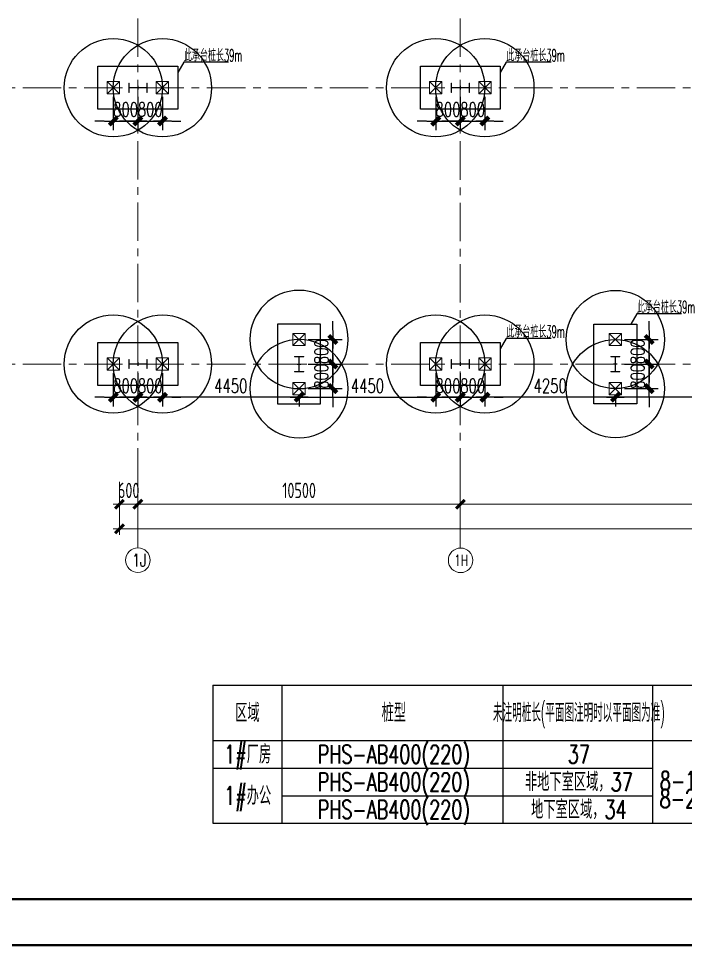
# Model space of a CAD drawing. Extents: x -1201378 to 2367219, y -619313 to 244905.
# Drawn here: x -812744 to -791027, y 118680 to 148906 of the extents above; entities that cross this region are included whole.
import ezdxf
from ezdxf.enums import TextEntityAlignment as Align

# ---------------------------------------------------------------- set-up
doc = ezdxf.new("R2010")
doc.units = 0
doc.header["$LTSCALE"] = 1000
doc.linetypes.add('CENTER', pattern=[2, 1.25, -0.25, 0.25, -0.25])
doc.layers.get('0').update_dxf_attribs({"linetype": 'CONTINUOUS'})
doc.layers.get('Defpoints').update_dxf_attribs({"linetype": 'CONTINUOUS'})
for name, color, linetype in [('0-cxFrame', 155, 'CONTINUOUS'), ('S-BG', 131, 'CONTINUOUS'), ('S-DIMZ', 115, 'CONTINUOUS'), ('S-DOTE1', 140, 'CENTER'), ('S-HATCH1-W', 252, 'CONTINUOUS'), ('S-SGJ', 21, 'CONTINUOUS')]:
    doc.layers.add(name, color=color, linetype=linetype)
for name, color, linetype, lineweight in [('0-cxText', 131, 'CONTINUOUS', 25), ('S-axis', 111, 'CONTINUOUS', 0), ('S-col', 2, 'CONTINUOUS', 0), ('S-dote', 5, 'CENTER', 0), ('S-zhuang', 1, 'CONTINUOUS', 0)]:
    doc.layers.add(name, color=color, linetype=linetype, lineweight=lineweight)
doc.styles.add('_TCH_AXIS', font='COMPLEX', dxfattribs={"bigfont": 'GBCBIG'})
doc.styles.add('cx_tuming', font='simhei.ttf')
doc.styles.add('cx_tuqian1', font='')
doc.styles.add('SS1', font='tj-romans1.shx', dxfattribs={"width": 0.7, "bigfont": 'tj-hztxt1.shx'})
doc.styles.add('TSSD_Dimension', font='tssdeng.shx', dxfattribs={"width": 0.7, "bigfont": 'hztxt.shx'})
doc.styles.add('黑体', font='simhei.ttf', dxfattribs={"width": 0.8})
doc.styles.get('cx_tuqian1').set_extended_font_data('SimSun')
doc.dimstyles.new('S-150-ARCHI', dxfattribs={"dimscale": 150, "dimtxt": 3, "dimasz": 2, "dimexe": 2, "dimexo": 2, "dimgap": 1, "dimtad": 1, "dimdec": 0, "dimzin": 0, "dimdsep": 46, "dimtxsty": 'SS1', "dimblk1": 'TT', "dimblk2": 'TT', "dimsah": 1, "dimcen": 1, "dimclrd": 256, "dimclre": 256, "dimclrt": 256, "dimadec": 0, "dimazin": 0, "dimtfac": 1, "dimtdec": 0, "dimtix": 1, "dimtmove": 2, "dimatfit": 0, "dimldrblk": 'TT', "dimfxl": 2, "dimtolj": 1, "dimtzin": 0, "dimarcsym": 0})
doc.dimstyles.new('TSSD_200_200', dxfattribs={"dimtxt": 500, "dimasz": 200, "dimexe": 200, "dimexo": 500, "dimgap": 200, "dimtad": 1, "dimdec": 0, "dimzin": 0, "dimdsep": 46, "dimtxsty": 'TSSD_Dimension', "dimblk": 'ARCHTICK', "dimcen": 0, "dimdle": 200, "dimclrt": 7, "dimadec": 0, "dimazin": 0, "dimtfac": 1, "dimtdec": 0, "dimtix": 1, "dimtmove": 2, "dimatfit": 3, "dimfxl": 1, "dimtolj": 1, "dimtzin": 0, "dimarcsym": 0})

# ---------------------------------------------------------------- blocks, each defined once
blk = doc.blocks.new('TK22.A0 L(Dragon)')
at = {"layer": '0-cxFrame', "color": 7, "const_width": 0.5}
blk.add_lwpolyline([(0, 0), (-1486, 0), (-1486, 841), (0, 841)], close=True, dxfattribs=at)
at = {"layer": '0-cxFrame', "const_width": 0.5}
blk.add_lwpolyline([(-80, 10), (-1466, 10), (-1466, 831), (-80, 831)], close=True, dxfattribs=at)
at = {"style": '黑体', "flags": 4}
blk.add_attdef('图幅', text='', height=3.3, dxfattribs=at).set_placement((-40, 3), align=Align.RIGHT)
at = {"layer": '0-cxText', "flags": 4}
for tag, height, style, p in [('建设单位', 3.5, 'cx_tuming', (-45, 240)), ('项目名称', 3.5, 'cx_tuming', (-45, 210)), ('子项名称', 3.5, 'cx_tuming', (-45, 180)), ('工程编号', 3.3, 'cx_tuqian1', (-35, 165)), ('图名1', 3.5, 'cx_tuming', (-45, 87)), ('图名2', 3.5, 'cx_tuming', (-45, 79)), ('图名3', 3.5, 'cx_tuming', (-45, 71)), ('出图日期', 3.3, 'cx_tuqian1', (-39, 60)), ('专业', 3.3, 'cx_tuqian1', (-55, 52)), ('图号', 3.3, 'cx_tuqian1', (-55, 44)), ('版次', 3.3, 'cx_tuqian1', (-20, 44))]:
    blk.add_attdef(tag, text='', height=height, dxfattribs=dict(at, style=style)).set_placement(p, align=Align.MIDDLE)
at = {"layer": 'Defpoints', "color": 6, "flags": 4}
for tag, height, style, p in [('tufu', 3.3, '黑体', (-12, 12)), ('dwfname', 4, 'cx_tuqian1', (-80, 3))]:
    blk.add_attdef(tag, text='', height=height, dxfattribs=dict(at, style=style)).set_placement(p, align=Align.RIGHT)
blk = doc.blocks.new('_FZH')
at = {"layer": 'S-col'}
blk.add_lwpolyline([(-0.375, -0.188), (-0.375, 0.187), (-0.36, 0.187), (-0.36, 0.005), (0.36, 0.005), (0.36, 0.187), (0.375, 0.187), (0.375, -0.188), (0.36, -0.188), (0.36, -0.005), (-0.36, -0.005), (-0.36, -0.188)], close=True, dxfattribs=at)
blk = doc.blocks.new('w4234324')
at = {"layer": 'S-col', "xscale": 800.0000000000005, "yscale": 800.0000000000005, "zscale": 800.0000000000005}
for p in [(-253954, 750820), (-243454, 750820), (-253954, 741820), (-243454, 741820)]:
    blk.add_blockref('_FZH', p, dxfattribs=at)
blk = doc.blocks.new('S-ZHUANG-400')
at = {"layer": 'S-zhuang'}
for p, q in [((200, -200), (-200, 200)), ((-200, -200), (200, 200))]:
    blk.add_line(p, q, dxfattribs=at)
blk.add_lwpolyline([(-200, 200), (200, 200), (200, -200), (-200, -200)], close=True, dxfattribs=at)
blk = doc.blocks.new('CT2')
at = {"layer": 'Defpoints'}
for centre in [(-193625, -186366), (-193625, -187966)]:
    blk.add_circle(centre, 1600, dxfattribs=at)
at = {"layer": 'S-DOTE1', "ltscale": 0.25}
for p, q in [((-193565, -187166), (-193685, -187166)), ((-193625, -187226), (-193625, -187106))]:
    blk.add_line(p, q, dxfattribs=at)
at = {"layer": 'S-HATCH1-W'}
blk.add_lwpolyline([(-194325, -185866), (-192925, -185866), (-192925, -188466), (-194325, -188466)], close=True, dxfattribs=at)
at = {"layer": 'S-zhuang'}
for p in [(-193625, -186366), (-193625, -187966)]:
    blk.add_blockref('S-ZHUANG-400', p, dxfattribs=at)
blk = doc.blocks.new('TT')
blk.add_line((-0.97, 0), (0.97, 0))
at = {"const_width": 0.45}
blk.add_lwpolyline([(-0.44, -0.44), (0.44, 0.44)], dxfattribs=at)
blk = doc.blocks.new('*D916')
at = {"layer": 'Defpoints', "color": 0, "transparency": 16777216}
for p in [(-809658, 137652), (-808858, 137652), (-808858, 136569)]:
    blk.add_point(p, dxfattribs=at)
at = {"layer": 'S-DIMZ', "lineweight": -2, "transparency": 16777216}
for p, q in [((-809658, 137352), (-809658, 136269)), ((-808858, 137352), (-808858, 136269)), ((-809958, 136569), (-810258, 136569)), ((-809658, 136569), (-808858, 136569)), ((-808558, 136569), (-808258, 136569))]:
    blk.add_line(p, q, dxfattribs=at)
at = {"layer": 'S-DIMZ', "lineweight": -2, "transparency": 16777216, "xscale": 300, "yscale": 300, "zscale": 300}
blk.add_blockref('TT', (-809658, 136569), dxfattribs=at)
at = {"layer": 'S-DIMZ', "lineweight": -2, "transparency": 16777216, "xscale": 300, "yscale": 300, "zscale": 300, "rotation": 180}
blk.add_blockref('TT', (-808858, 136569), dxfattribs=at)
at = {"layer": 'S-DIMZ', "transparency": 16777216, "insert": (-809258, 136944), "char_height": 450, "attachment_point": 5, "style": 'SS1'}
blk.add_mtext('\\A1;800', dxfattribs=at)
blk = doc.blocks.new('*D917')
at = {"layer": 'Defpoints', "color": 0, "transparency": 16777216}
for p in [(-808858, 137652), (-808058, 137652), (-808058, 136569)]:
    blk.add_point(p, dxfattribs=at)
at = {"layer": 'S-DIMZ', "lineweight": -2, "transparency": 16777216}
for p, q in [((-808858, 137352), (-808858, 136269)), ((-808058, 137352), (-808058, 136269)), ((-809158, 136569), (-809458, 136569)), ((-808858, 136569), (-808058, 136569)), ((-807758, 136569), (-807458, 136569))]:
    blk.add_line(p, q, dxfattribs=at)
at = {"layer": 'S-DIMZ', "lineweight": -2, "transparency": 16777216, "xscale": 300, "yscale": 300, "zscale": 300}
blk.add_blockref('TT', (-808858, 136569), dxfattribs=at)
at = {"layer": 'S-DIMZ', "lineweight": -2, "transparency": 16777216, "xscale": 300, "yscale": 300, "zscale": 300, "rotation": 180}
blk.add_blockref('TT', (-808058, 136569), dxfattribs=at)
at = {"layer": 'S-DIMZ', "transparency": 16777216, "insert": (-808458, 136944), "char_height": 450, "attachment_point": 5, "style": 'SS1'}
blk.add_mtext('\\A1;800', dxfattribs=at)
blk = doc.blocks.new('*D918')
at = {"layer": 'Defpoints', "color": 0, "transparency": 16777216}
for p in [(-799158, 137652), (-798359, 137652), (-798359, 136569)]:
    blk.add_point(p, dxfattribs=at)
at = {"layer": 'S-DIMZ', "lineweight": -2, "transparency": 16777216}
for p, q in [((-799158, 137352), (-799158, 136269)), ((-798359, 137352), (-798359, 136269)), ((-799458, 136569), (-799758, 136569)), ((-799158, 136569), (-798359, 136569)), ((-798059, 136569), (-797759, 136569))]:
    blk.add_line(p, q, dxfattribs=at)
at = {"layer": 'S-DIMZ', "lineweight": -2, "transparency": 16777216, "xscale": 300, "yscale": 300, "zscale": 300}
blk.add_blockref('TT', (-799158, 136569), dxfattribs=at)
at = {"layer": 'S-DIMZ', "lineweight": -2, "transparency": 16777216, "xscale": 300, "yscale": 300, "zscale": 300, "rotation": 180}
blk.add_blockref('TT', (-798359, 136569), dxfattribs=at)
at = {"layer": 'S-DIMZ', "transparency": 16777216, "insert": (-798758, 136944), "char_height": 450, "attachment_point": 5, "style": 'SS1'}
blk.add_mtext('\\A1;800', dxfattribs=at)
blk = doc.blocks.new('*D919')
at = {"layer": 'Defpoints', "color": 0, "transparency": 16777216}
for p in [(-798359, 137652), (-797558, 137652), (-797558, 136569)]:
    blk.add_point(p, dxfattribs=at)
at = {"layer": 'S-DIMZ', "lineweight": -2, "transparency": 16777216}
for p, q in [((-798359, 137352), (-798359, 136269)), ((-797558, 137352), (-797558, 136269)), ((-798659, 136569), (-798959, 136569)), ((-798359, 136569), (-797558, 136569)), ((-797258, 136569), (-796958, 136569))]:
    blk.add_line(p, q, dxfattribs=at)
at = {"layer": 'S-DIMZ', "lineweight": -2, "transparency": 16777216, "xscale": 300, "yscale": 300, "zscale": 300}
blk.add_blockref('TT', (-798359, 136569), dxfattribs=at)
at = {"layer": 'S-DIMZ', "lineweight": -2, "transparency": 16777216, "xscale": 300, "yscale": 300, "zscale": 300, "rotation": 180}
blk.add_blockref('TT', (-797558, 136569), dxfattribs=at)
at = {"layer": 'S-DIMZ', "transparency": 16777216, "insert": (-797958, 136944), "char_height": 450, "attachment_point": 5, "style": 'SS1'}
blk.add_mtext('\\A1;800', dxfattribs=at)
blk = doc.blocks.new('*D930')
at = {"layer": 'Defpoints', "color": 0, "transparency": 16777216}
for p in [(-809658, 146652), (-808858, 146652), (-808858, 145569)]:
    blk.add_point(p, dxfattribs=at)
at = {"layer": 'S-DIMZ', "lineweight": -2, "transparency": 16777216}
for p, q in [((-809658, 146352), (-809658, 145269)), ((-808858, 146352), (-808858, 145269)), ((-809958, 145569), (-810258, 145569)), ((-809658, 145569), (-808858, 145569)), ((-808558, 145569), (-808258, 145569))]:
    blk.add_line(p, q, dxfattribs=at)
at = {"layer": 'S-DIMZ', "lineweight": -2, "transparency": 16777216, "xscale": 300, "yscale": 300, "zscale": 300}
blk.add_blockref('TT', (-809658, 145569), dxfattribs=at)
at = {"layer": 'S-DIMZ', "lineweight": -2, "transparency": 16777216, "xscale": 300, "yscale": 300, "zscale": 300, "rotation": 180}
blk.add_blockref('TT', (-808858, 145569), dxfattribs=at)
at = {"layer": 'S-DIMZ', "transparency": 16777216, "insert": (-809258, 145944), "char_height": 450, "attachment_point": 5, "style": 'SS1'}
blk.add_mtext('\\A1;800', dxfattribs=at)
blk = doc.blocks.new('*D931')
at = {"layer": 'Defpoints', "color": 0, "transparency": 16777216}
for p in [(-808858, 146652), (-808058, 146652), (-808058, 145569)]:
    blk.add_point(p, dxfattribs=at)
at = {"layer": 'S-DIMZ', "lineweight": -2, "transparency": 16777216}
for p, q in [((-808858, 146352), (-808858, 145269)), ((-808058, 146352), (-808058, 145269)), ((-809158, 145569), (-809458, 145569)), ((-808858, 145569), (-808058, 145569)), ((-807758, 145569), (-807458, 145569))]:
    blk.add_line(p, q, dxfattribs=at)
at = {"layer": 'S-DIMZ', "lineweight": -2, "transparency": 16777216, "xscale": 300, "yscale": 300, "zscale": 300}
blk.add_blockref('TT', (-808858, 145569), dxfattribs=at)
at = {"layer": 'S-DIMZ', "lineweight": -2, "transparency": 16777216, "xscale": 300, "yscale": 300, "zscale": 300, "rotation": 180}
blk.add_blockref('TT', (-808058, 145569), dxfattribs=at)
at = {"layer": 'S-DIMZ', "transparency": 16777216, "insert": (-808458, 145944), "char_height": 450, "attachment_point": 5, "style": 'SS1'}
blk.add_mtext('\\A1;800', dxfattribs=at)
blk = doc.blocks.new('*D932')
at = {"layer": 'Defpoints', "color": 0, "transparency": 16777216}
for p in [(-799158, 146652), (-798359, 146652), (-798359, 145569)]:
    blk.add_point(p, dxfattribs=at)
at = {"layer": 'S-DIMZ', "lineweight": -2, "transparency": 16777216}
for p, q in [((-799158, 146352), (-799158, 145269)), ((-798359, 146352), (-798359, 145269)), ((-799458, 145569), (-799758, 145569)), ((-799158, 145569), (-798359, 145569)), ((-798059, 145569), (-797759, 145569))]:
    blk.add_line(p, q, dxfattribs=at)
at = {"layer": 'S-DIMZ', "lineweight": -2, "transparency": 16777216, "xscale": 300, "yscale": 300, "zscale": 300}
blk.add_blockref('TT', (-799158, 145569), dxfattribs=at)
at = {"layer": 'S-DIMZ', "lineweight": -2, "transparency": 16777216, "xscale": 300, "yscale": 300, "zscale": 300, "rotation": 180}
blk.add_blockref('TT', (-798359, 145569), dxfattribs=at)
at = {"layer": 'S-DIMZ', "transparency": 16777216, "insert": (-798758, 145944), "char_height": 450, "attachment_point": 5, "style": 'SS1'}
blk.add_mtext('\\A1;800', dxfattribs=at)
blk = doc.blocks.new('*D933')
at = {"layer": 'Defpoints', "color": 0, "transparency": 16777216}
for p in [(-798359, 146652), (-797558, 146652), (-797558, 145569)]:
    blk.add_point(p, dxfattribs=at)
at = {"layer": 'S-DIMZ', "lineweight": -2, "transparency": 16777216}
for p, q in [((-798359, 146352), (-798359, 145269)), ((-797558, 146352), (-797558, 145269)), ((-798659, 145569), (-798959, 145569)), ((-798359, 145569), (-797558, 145569)), ((-797258, 145569), (-796958, 145569))]:
    blk.add_line(p, q, dxfattribs=at)
at = {"layer": 'S-DIMZ', "lineweight": -2, "transparency": 16777216, "xscale": 300, "yscale": 300, "zscale": 300}
blk.add_blockref('TT', (-798359, 145569), dxfattribs=at)
at = {"layer": 'S-DIMZ', "lineweight": -2, "transparency": 16777216, "xscale": 300, "yscale": 300, "zscale": 300, "rotation": 180}
blk.add_blockref('TT', (-797558, 145569), dxfattribs=at)
at = {"layer": 'S-DIMZ', "transparency": 16777216, "insert": (-797958, 145944), "char_height": 450, "attachment_point": 5, "style": 'SS1'}
blk.add_mtext('\\A1;800', dxfattribs=at)
blk = doc.blocks.new('*D1081')
at = {"layer": 'Defpoints', "color": 0, "transparency": 16777216}
for p in [(-803608, 137652), (-802510, 137652), (-803608, 136852)]:
    blk.add_point(p, dxfattribs=at)
at = {"layer": 'S-DIMZ', "lineweight": -2, "transparency": 16777216}
for p, q in [((-802510, 137952), (-802510, 138252)), ((-803308, 137652), (-802210, 137652)), ((-802510, 136852), (-802510, 137652)), ((-803308, 136852), (-802210, 136852)), ((-802510, 136552), (-802510, 136252))]:
    blk.add_line(p, q, dxfattribs=at)
at = {"layer": 'S-DIMZ', "lineweight": -2, "transparency": 16777216, "xscale": 300, "yscale": 300, "zscale": 300}
for p, rotation in [((-802510, 137652), 270), ((-802510, 136852), 90)]:
    blk.add_blockref('TT', p, dxfattribs=dict(at, rotation=rotation))
at = {"layer": 'S-DIMZ', "transparency": 16777216, "insert": (-802885, 137252), "char_height": 450, "attachment_point": 5, "rotation": 90, "style": 'SS1'}
blk.add_mtext('\\A1;800', dxfattribs=at)
blk = doc.blocks.new('*D1082')
at = {"layer": 'Defpoints', "color": 0, "transparency": 16777216}
for p in [(-803608, 138452), (-802510, 138452), (-803608, 137652)]:
    blk.add_point(p, dxfattribs=at)
at = {"layer": 'S-DIMZ', "lineweight": -2, "transparency": 16777216}
for p, q in [((-802510, 138752), (-802510, 139052)), ((-803308, 138452), (-802210, 138452)), ((-802510, 137652), (-802510, 138452)), ((-803308, 137652), (-802210, 137652)), ((-802510, 137352), (-802510, 137052))]:
    blk.add_line(p, q, dxfattribs=at)
at = {"layer": 'S-DIMZ', "lineweight": -2, "transparency": 16777216, "xscale": 300, "yscale": 300, "zscale": 300}
for p, rotation in [((-802510, 138452), 270), ((-802510, 137652), 90)]:
    blk.add_blockref('TT', p, dxfattribs=dict(at, rotation=rotation))
at = {"layer": 'S-DIMZ', "transparency": 16777216, "insert": (-802885, 138052), "char_height": 450, "attachment_point": 5, "rotation": 90, "style": 'SS1'}
blk.add_mtext('\\A1;800', dxfattribs=at)
blk = doc.blocks.new('*D1083')
at = {"layer": 'Defpoints', "color": 0, "transparency": 16777216}
for p in [(-793308, 137652), (-792210, 137652), (-793308, 136852)]:
    blk.add_point(p, dxfattribs=at)
at = {"layer": 'S-DIMZ', "lineweight": -2, "transparency": 16777216}
for p, q in [((-792210, 137952), (-792210, 138252)), ((-793008, 137652), (-791910, 137652)), ((-792210, 136852), (-792210, 137652)), ((-793008, 136852), (-791910, 136852)), ((-792210, 136552), (-792210, 136252))]:
    blk.add_line(p, q, dxfattribs=at)
at = {"layer": 'S-DIMZ', "lineweight": -2, "transparency": 16777216, "xscale": 300, "yscale": 300, "zscale": 300}
for p, rotation in [((-792210, 137652), 270), ((-792210, 136852), 90)]:
    blk.add_blockref('TT', p, dxfattribs=dict(at, rotation=rotation))
at = {"layer": 'S-DIMZ', "transparency": 16777216, "insert": (-792585, 137252), "char_height": 450, "attachment_point": 5, "rotation": 90, "style": 'SS1'}
blk.add_mtext('\\A1;800', dxfattribs=at)
blk = doc.blocks.new('*D1084')
at = {"layer": 'Defpoints', "color": 0, "transparency": 16777216}
for p in [(-793308, 138452), (-792210, 138452), (-793308, 137652)]:
    blk.add_point(p, dxfattribs=at)
at = {"layer": 'S-DIMZ', "lineweight": -2, "transparency": 16777216}
for p, q in [((-792210, 138752), (-792210, 139052)), ((-793008, 138452), (-791910, 138452)), ((-792210, 137652), (-792210, 138452)), ((-793008, 137652), (-791910, 137652)), ((-792210, 137352), (-792210, 137052))]:
    blk.add_line(p, q, dxfattribs=at)
at = {"layer": 'S-DIMZ', "lineweight": -2, "transparency": 16777216, "xscale": 300, "yscale": 300, "zscale": 300}
for p, rotation in [((-792210, 138452), 270), ((-792210, 137652), 90)]:
    blk.add_blockref('TT', p, dxfattribs=dict(at, rotation=rotation))
at = {"layer": 'S-DIMZ', "transparency": 16777216, "insert": (-792585, 138052), "char_height": 450, "attachment_point": 5, "rotation": 90, "style": 'SS1'}
blk.add_mtext('\\A1;800', dxfattribs=at)
blk = doc.blocks.new('*D1107')
at = {"layer": 'Defpoints', "color": 0, "transparency": 16777216}
for p in [(-799158, 137452), (-803608, 136852), (-799158, 136569)]:
    blk.add_point(p, dxfattribs=at)
at = {"layer": 'S-DIMZ', "lineweight": -2, "transparency": 16777216}
for p, q in [((-799158, 137152), (-799158, 136269)), ((-803608, 136552), (-803608, 136269)), ((-803308, 136569), (-799458, 136569))]:
    blk.add_line(p, q, dxfattribs=at)
at = {"layer": 'S-DIMZ', "lineweight": -2, "transparency": 16777216, "xscale": 300, "yscale": 300, "zscale": 300, "rotation": 180}
blk.add_blockref('TT', (-803608, 136569), dxfattribs=at)
at = {"layer": 'S-DIMZ', "lineweight": -2, "transparency": 16777216, "xscale": 300, "yscale": 300, "zscale": 300}
blk.add_blockref('TT', (-799158, 136569), dxfattribs=at)
at = {"layer": 'S-DIMZ', "transparency": 16777216, "insert": (-801383, 136944), "char_height": 450, "attachment_point": 5, "style": 'SS1'}
blk.add_mtext('\\A1;4450', dxfattribs=at)
blk = doc.blocks.new('*D1109')
at = {"layer": 'Defpoints', "color": 0, "transparency": 16777216}
for p in [(-793308, 136852), (-786908, 136852), (-793308, 136569)]:
    blk.add_point(p, dxfattribs=at)
at = {"layer": 'S-DIMZ', "lineweight": -2, "transparency": 16777216}
for p, q in [((-793308, 136552), (-793308, 136269)), ((-787208, 136569), (-793008, 136569)), ((-786908, 136552), (-786908, 136269))]:
    blk.add_line(p, q, dxfattribs=at)
at = {"layer": 'S-DIMZ', "lineweight": -2, "transparency": 16777216, "xscale": 300, "yscale": 300, "zscale": 300, "rotation": 180}
blk.add_blockref('TT', (-793308, 136569), dxfattribs=at)
at = {"layer": 'S-DIMZ', "lineweight": -2, "transparency": 16777216, "xscale": 300, "yscale": 300, "zscale": 300}
blk.add_blockref('TT', (-786908, 136569), dxfattribs=at)
at = {"layer": 'S-DIMZ', "transparency": 16777216, "insert": (-790108, 136944), "char_height": 450, "attachment_point": 5, "style": 'SS1'}
blk.add_mtext('\\A1;6400', dxfattribs=at)
blk = doc.blocks.new('*D1110')
at = {"layer": 'Defpoints', "color": 0, "transparency": 16777216}
for p in [(-797558, 137152), (-793308, 136852), (-797558, 136569)]:
    blk.add_point(p, dxfattribs=at)
at = {"layer": 'S-DIMZ', "lineweight": -2, "transparency": 16777216}
for p, q in [((-797558, 136852), (-797558, 136269)), ((-793608, 136569), (-797258, 136569)), ((-793308, 136552), (-793308, 136269))]:
    blk.add_line(p, q, dxfattribs=at)
at = {"layer": 'S-DIMZ', "lineweight": -2, "transparency": 16777216, "xscale": 300, "yscale": 300, "zscale": 300, "rotation": 180}
blk.add_blockref('TT', (-797558, 136569), dxfattribs=at)
at = {"layer": 'S-DIMZ', "lineweight": -2, "transparency": 16777216, "xscale": 300, "yscale": 300, "zscale": 300}
blk.add_blockref('TT', (-793308, 136569), dxfattribs=at)
at = {"layer": 'S-DIMZ', "transparency": 16777216, "insert": (-795433, 136944), "char_height": 450, "attachment_point": 5, "style": 'SS1'}
blk.add_mtext('\\A1;4250', dxfattribs=at)
blk = doc.blocks.new('_ArchTick')
at = {"color": 0, "linetype": 'ByBlock', "const_width": 0.5}
blk.add_lwpolyline([(-0.71, -0.71), (0.71, 0.71)], dxfattribs=at)
blk = doc.blocks.new('*D3022')
at = {"layer": 'Defpoints', "color": 0, "transparency": 16777216}
for p in [(-209458, 21687), (-208858, 21687), (-208858, 20460)]:
    blk.add_point(p, dxfattribs=at)
at = {"layer": 'S-axis', "color": 0, "lineweight": -2, "transparency": 16777216}
for p, q in [((-209458, 21187), (-209458, 20260)), ((-208858, 21187), (-208858, 20260)), ((-209458, 20460), (-209658, 20460)), ((-209458, 20460), (-208858, 20460)), ((-208858, 20460), (-208658, 20460))]:
    blk.add_line(p, q, dxfattribs=at)
at = {"layer": 'S-axis', "color": 0, "lineweight": -2, "transparency": 16777216, "xscale": 200, "yscale": 200, "zscale": 200}
blk.add_blockref('_ArchTick', (-209458, 20460), dxfattribs=at)
at = {"layer": 'S-axis', "color": 0, "lineweight": -2, "transparency": 16777216, "xscale": 200, "yscale": 200, "zscale": 200, "rotation": 180}
blk.add_blockref('_ArchTick', (-208858, 20460), dxfattribs=at)
at = {"layer": 'S-axis', "color": 7, "transparency": 16777216, "insert": (-209158, 20910), "char_height": 500, "attachment_point": 5, "style": 'TSSD_Dimension'}
blk.add_mtext('\\A1;600', dxfattribs=at)
blk = doc.blocks.new('*D3023')
at = {"layer": 'Defpoints', "color": 0, "transparency": 16777216}
for p in [(-208858, 21687), (-198358, 21687), (-198358, 20460)]:
    blk.add_point(p, dxfattribs=at)
at = {"layer": 'S-axis', "color": 0, "lineweight": -2, "transparency": 16777216}
for p, q in [((-208858, 21187), (-208858, 20260)), ((-198358, 21187), (-198358, 20260)), ((-209058, 20460), (-198158, 20460))]:
    blk.add_line(p, q, dxfattribs=at)
at = {"layer": 'S-axis', "color": 0, "lineweight": -2, "transparency": 16777216, "xscale": 200, "yscale": 200, "zscale": 200, "rotation": 180}
blk.add_blockref('_ArchTick', (-208858, 20460), dxfattribs=at)
at = {"layer": 'S-axis', "color": 0, "lineweight": -2, "transparency": 16777216, "xscale": 200, "yscale": 200, "zscale": 200}
blk.add_blockref('_ArchTick', (-198358, 20460), dxfattribs=at)
at = {"layer": 'S-axis', "color": 7, "transparency": 16777216, "insert": (-203608, 20910), "char_height": 500, "attachment_point": 5, "style": 'TSSD_Dimension'}
blk.add_mtext('\\A1;10500', dxfattribs=at)
blk = doc.blocks.new('*D3024')
at = {"layer": 'Defpoints', "color": 0, "transparency": 16777216}
for p in [(-198358, 21687), (-181858, 21687), (-181858, 20460)]:
    blk.add_point(p, dxfattribs=at)
at = {"layer": 'S-axis', "color": 0, "lineweight": -2, "transparency": 16777216}
for p, q in [((-198358, 21187), (-198358, 20260)), ((-181858, 21187), (-181858, 20260)), ((-198558, 20460), (-181658, 20460))]:
    blk.add_line(p, q, dxfattribs=at)
at = {"layer": 'S-axis', "color": 0, "lineweight": -2, "transparency": 16777216, "xscale": 200, "yscale": 200, "zscale": 200, "rotation": 180}
blk.add_blockref('_ArchTick', (-198358, 20460), dxfattribs=at)
at = {"layer": 'S-axis', "color": 0, "lineweight": -2, "transparency": 16777216, "xscale": 200, "yscale": 200, "zscale": 200}
blk.add_blockref('_ArchTick', (-181858, 20460), dxfattribs=at)
at = {"layer": 'S-axis', "color": 7, "transparency": 16777216, "insert": (-190108, 20910), "char_height": 500, "attachment_point": 5, "style": 'TSSD_Dimension'}
blk.add_mtext('\\A1;16500', dxfattribs=at)
blk = doc.blocks.new('*D3034')
at = {"layer": 'Defpoints', "color": 0, "transparency": 16777216}
for p in [(-209458, 21587), (-82958, 21587), (-82958, 19660)]:
    blk.add_point(p, dxfattribs=at)
at = {"layer": 'S-axis', "color": 0, "lineweight": -2, "transparency": 16777216}
for p, q in [((-209458, 21087), (-209458, 19460)), ((-82958, 21087), (-82958, 19460)), ((-209658, 19660), (-82758, 19660))]:
    blk.add_line(p, q, dxfattribs=at)
at = {"layer": 'S-axis', "color": 0, "lineweight": -2, "transparency": 16777216, "xscale": 200, "yscale": 200, "zscale": 200, "rotation": 180}
blk.add_blockref('_ArchTick', (-209458, 19660), dxfattribs=at)
at = {"layer": 'S-axis', "color": 0, "lineweight": -2, "transparency": 16777216, "xscale": 200, "yscale": 200, "zscale": 200}
blk.add_blockref('_ArchTick', (-82958, 19660), dxfattribs=at)
at = {"layer": 'S-axis', "color": 7, "transparency": 16777216, "insert": (-146208, 20110), "char_height": 500, "attachment_point": 5, "style": 'TSSD_Dimension'}
blk.add_mtext('\\A1;126500', dxfattribs=at)
blk = doc.blocks.new('*D1135')
at = {"layer": 'Defpoints', "color": 0, "transparency": 16777216}
for p in [(-808058, 136852), (-803608, 136852), (-808058, 136569)]:
    blk.add_point(p, dxfattribs=at)
at = {"layer": 'S-DIMZ', "lineweight": -2, "transparency": 16777216}
for p, q in [((-808058, 136552), (-808058, 136269)), ((-803908, 136569), (-807758, 136569)), ((-803608, 136552), (-803608, 136269))]:
    blk.add_line(p, q, dxfattribs=at)
at = {"layer": 'S-DIMZ', "lineweight": -2, "transparency": 16777216, "xscale": 300, "yscale": 300, "zscale": 300, "rotation": 180}
blk.add_blockref('TT', (-808058, 136569), dxfattribs=at)
at = {"layer": 'S-DIMZ', "lineweight": -2, "transparency": 16777216, "xscale": 300, "yscale": 300, "zscale": 300}
blk.add_blockref('TT', (-803608, 136569), dxfattribs=at)
at = {"layer": 'S-DIMZ', "transparency": 16777216, "insert": (-805833, 136944), "char_height": 450, "attachment_point": 5, "style": 'SS1'}
blk.add_mtext('\\A1;4450', dxfattribs=at)
blk = doc.blocks.new('1#轴网')
at = {"layer": 'S-axis'}
for centre in [(-208858.4, 18638.1), (-198347.9, 18633.1)]:
    blk.add_circle(centre, 400, dxfattribs=at)
at = {"layer": 'S-dote'}
for p, q in [((-208858.4, 19038.1), (-208858.4, 124694.3)), ((-198358.5, 19033), (-198358.5, 124689.3)), ((-99358.5, 34027), (-216950.7, 34027)), ((-99358.5, 25027), (-216950.7, 25027))]:
    blk.add_line(p, q, dxfattribs=at)
at = {"layer": 'S-axis', "style": '_TCH_AXIS', "width": 0.705882}
for s, height, p in [('1J', 421.66, (-209042.7, 18427.3)), ('1H', 362.68, (-198561.2, 18451.8))]:
    blk.add_text(s, height=height, dxfattribs=at).set_placement(p)
at = {"layer": 'S-axis'}
for p1, p2, distance, picture, middle in [((-209458.5, 21687), (-208858.4, 21687), -1226.7, '*D3022', (-209158.4, 20910.3)), ((-209458.5, 21587), (-82958.5, 21587), -1926.7, '*D3034', (-146208.5, 20110.3)), ((-208858.4, 21687), (-198358.5, 21687), -1226.7, '*D3023', (-203608.4, 20910.3)), ((-198358.5, 21687), (-181858.5, 21687), -1226.7, '*D3024', (-190108.5, 20910.3))]:
    dim = blk.add_aligned_dim(p1=p1, p2=p2, distance=distance, dimstyle='TSSD_200_200', dxfattribs=at)
    dim.commit()
    dim.dimension.update_dxf_attribs({"geometry": picture, "text_midpoint": middle})

msp = doc.modelspace()

# ---------------------------------------------------------------- linework, layer by layer
at = {"layer": 'S-BG'}
for points in [[(-805903.9, 147488.7), (-807364.1, 147488.7), (-807558.4, 147151.8)], [(-795403.9, 147488.7), (-796864.1, 147488.7), (-797058.5, 147151.8)], [(-791153.9, 139288.7), (-792614.1, 139288.7), (-792808.5, 138951.8)], [(-795403.9, 138488.7), (-796864.1, 138488.7), (-797058.5, 138151.8)]]:
    msp.add_lwpolyline(points, dxfattribs=at)
at = {"layer": 'S-col'}
for points in [[(-803758.5, 137401.8), (-803458.5, 137401.8), (-803458.5, 137413.8), (-803604.5, 137413.8), (-803604.5, 137889.8), (-803458.5, 137889.8), (-803458.5, 137901.8), (-803758.5, 137901.8), (-803758.5, 137889.8), (-803612.5, 137889.8), (-803612.5, 137413.8), (-803758.5, 137413.8)], [(-793158.5, 137401.8), (-793458.5, 137401.8), (-793458.5, 137413.8), (-793312.5, 137413.8), (-793312.5, 137889.8), (-793458.5, 137889.8), (-793458.5, 137901.8), (-793158.5, 137901.8), (-793158.5, 137889.8), (-793304.5, 137889.8), (-793304.5, 137413.8), (-793158.5, 137413.8)]]:
    msp.add_lwpolyline(points, close=True, dxfattribs=at)
at = {"layer": 'S-SGJ'}
for p, q in [((-806416.6, 127190.6), (-771867.2, 127190.6)), ((-806416.6, 127190.6), (-806416.6, 122690.6)), ((-804166.6, 127190.6), (-804166.6, 122690.6)), ((-796969.6, 127190.6), (-796969.6, 122690.6)), ((-792100.2, 127190.6), (-792100.2, 122690.6)), ((-806416.6, 125390.6), (-771867.2, 125390.6)), ((-806416.6, 124490.6), (-792100.2, 124490.6)), ((-804166.6, 123590.6), (-792100.2, 123590.6)), ((-806416.6, 122690.6), (-771867.2, 122690.6))]:
    msp.add_line(p, q, dxfattribs=at)

# ---------------------------------------------------------------- block references
at = {"layer": '0-cxFrame', "xscale": 150, "yscale": 150, "zscale": 150}
msp.add_blockref('TK22.A0 L(Dragon)', (-632818.2, 118717.3), dxfattribs=at)
at = {"layer": 'S-axis'}
msp.add_blockref('1#轴网', (-600000, 112624.8), dxfattribs=at)
at = {"layer": 'S-col'}
msp.add_blockref('w4234324', (-554904.3, -604168.2), dxfattribs=at)
at = {"layer": 'S-zhuang', "rotation": 90}
for p in [(-996024.6, 340276.6), (-985524.7, 340276.6), (-996024.6, 331276.6), (-985524.7, 331276.6)]:
    msp.add_blockref('CT2', p, dxfattribs=at)
at = {"layer": 'S-zhuang', "xscale": -1}
msp.add_blockref('CT2', (-997233.3, 324818), dxfattribs=at)
at = {"layer": 'S-zhuang'}
msp.add_blockref('CT2', (-599683.7, 324818), dxfattribs=at)

# ---------------------------------------------------------------- texts
at = {"layer": 'S-BG', "style": 'SS1', "width": 0.5}
for p in [(-807357.7, 147709.1), (-796857.8, 147709.1), (-792607.8, 139509.1), (-796857.8, 138709.1)]:
    msp.add_text('此承台桩长39m', height=400, dxfattribs=at).set_placement(p, align=Align.MIDDLE_LEFT)
at = {"layer": 'S-SGJ', "style": 'SS1'}
for s, width, p in [('区域', 0.7, (-805291.6, 125990.6)), ('桩型', 0.7, (-800524.2, 125990.6)), ('未注明桩长(平面图注明时以平面图为准)', 0.4, (-794498.2, 125990.6)), ('1#厂房', 0.7, (-805285.1, 124640.6)), ('PHS-AB400(220)', 0.7, (-800524.2, 124640.6)), ('37', 0.7, (-794498.2, 124640.6)), ('PHS-AB400(220)', 0.7, (-800524.2, 123740.6)), ('非地下室区域，37', 0.7, (-794498.2, 123740.6)), ('8-1/8-1夹粉质粘土', 0.7, (-789478.6, 123779)), ('1#办公', 0.7, (-805285.1, 123290.6)), ('8-2黏质粉土夹粉质粘土', 0.7, (-789478.6, 123194.8)), ('PHS-AB400(220)', 0.7, (-800524.2, 122840.6)), ('地下室区域，34', 0.7, (-794498.2, 122840.6))]:
    msp.add_text(s, height=600, dxfattribs=dict(at, width=width)).set_placement(p, align=Align.CENTER)

# ---------------------------------------------------------------- dimensions: what is measured, and where the dimension line sits
at = {"layer": 'S-DIMZ'}
for base, p1, p2, picture, middle in [((-808858.5, 145569), (-809658.4, 146651.8), (-808858.5, 146651.8), '*D930', (-809258.4, 145944)), ((-808058.4, 145569), (-808858.5, 146651.8), (-808058.4, 146651.8), '*D931', (-808458.4, 145944)), ((-798358.5, 145569), (-799158.5, 146651.8), (-798358.5, 146651.8), '*D932', (-798758.5, 145944)), ((-797558.5, 145569), (-798358.5, 146651.8), (-797558.5, 146651.8), '*D933', (-797958.5, 145944)), ((-808858.5, 136569), (-809658.4, 137651.8), (-808858.5, 137651.8), '*D916', (-809258.4, 136944)), ((-808058.4, 136569), (-808858.5, 137651.8), (-808058.4, 137651.8), '*D917', (-808458.4, 136944)), ((-798358.5, 136569), (-799158.5, 137651.8), (-798358.5, 137651.8), '*D918', (-798758.5, 136944)), ((-797558.5, 136569), (-798358.5, 137651.8), (-797558.5, 137651.8), '*D919', (-797958.5, 136944))]:
    dim = msp.add_linear_dim(base=base, p1=p1, p2=p2, dimstyle='S-150-ARCHI', override={"dimexo": 2}, dxfattribs=at)
    dim.commit()
    dim.dimension.update_dxf_attribs({"geometry": picture, "text_midpoint": middle})
for base, p1, p2, picture, middle in [((-802510.4, 138451.8), (-803608.5, 137651.8), (-803608.5, 138451.8), '*D1082', (-802885.4, 138051.8)), ((-792210.4, 138451.8), (-793308.5, 137651.8), (-793308.5, 138451.8), '*D1084', (-792585.4, 138051.8)), ((-802510.4, 137651.8), (-803608.5, 136851.8), (-803608.5, 137651.8), '*D1081', (-802885.4, 137251.8)), ((-792210.4, 137651.8), (-793308.5, 136851.8), (-793308.5, 137651.8), '*D1083', (-792585.4, 137251.8))]:
    dim = msp.add_linear_dim(base=base, p1=p1, p2=p2, angle=90, dimstyle='S-150-ARCHI', dxfattribs=at)
    dim.commit()
    dim.dimension.update_dxf_attribs({"geometry": picture, "text_midpoint": middle})
for base, p1, p2, picture, middle in [((-808058.4, 136569), (-803608.5, 136851.8), (-808058.4, 136851.8), '*D1135', (-805833.4, 136944)), ((-799158.5, 136569), (-803608.5, 136851.8), (-799158.5, 137451.8), '*D1107', (-801383.5, 136944)), ((-797558.5, 136569), (-793308.5, 136851.8), (-797558.5, 137151.8), '*D1110', (-795433.5, 136944)), ((-793308.5, 136569), (-786908.4, 136851.8), (-793308.5, 136851.8), '*D1109', (-790108.4, 136944))]:
    dim = msp.add_linear_dim(base=base, p1=p1, p2=p2, dimstyle='S-150-ARCHI', dxfattribs=at)
    dim.commit()
    dim.dimension.update_dxf_attribs({"geometry": picture, "text_midpoint": middle})

doc.saveas('drawing.dxf')
